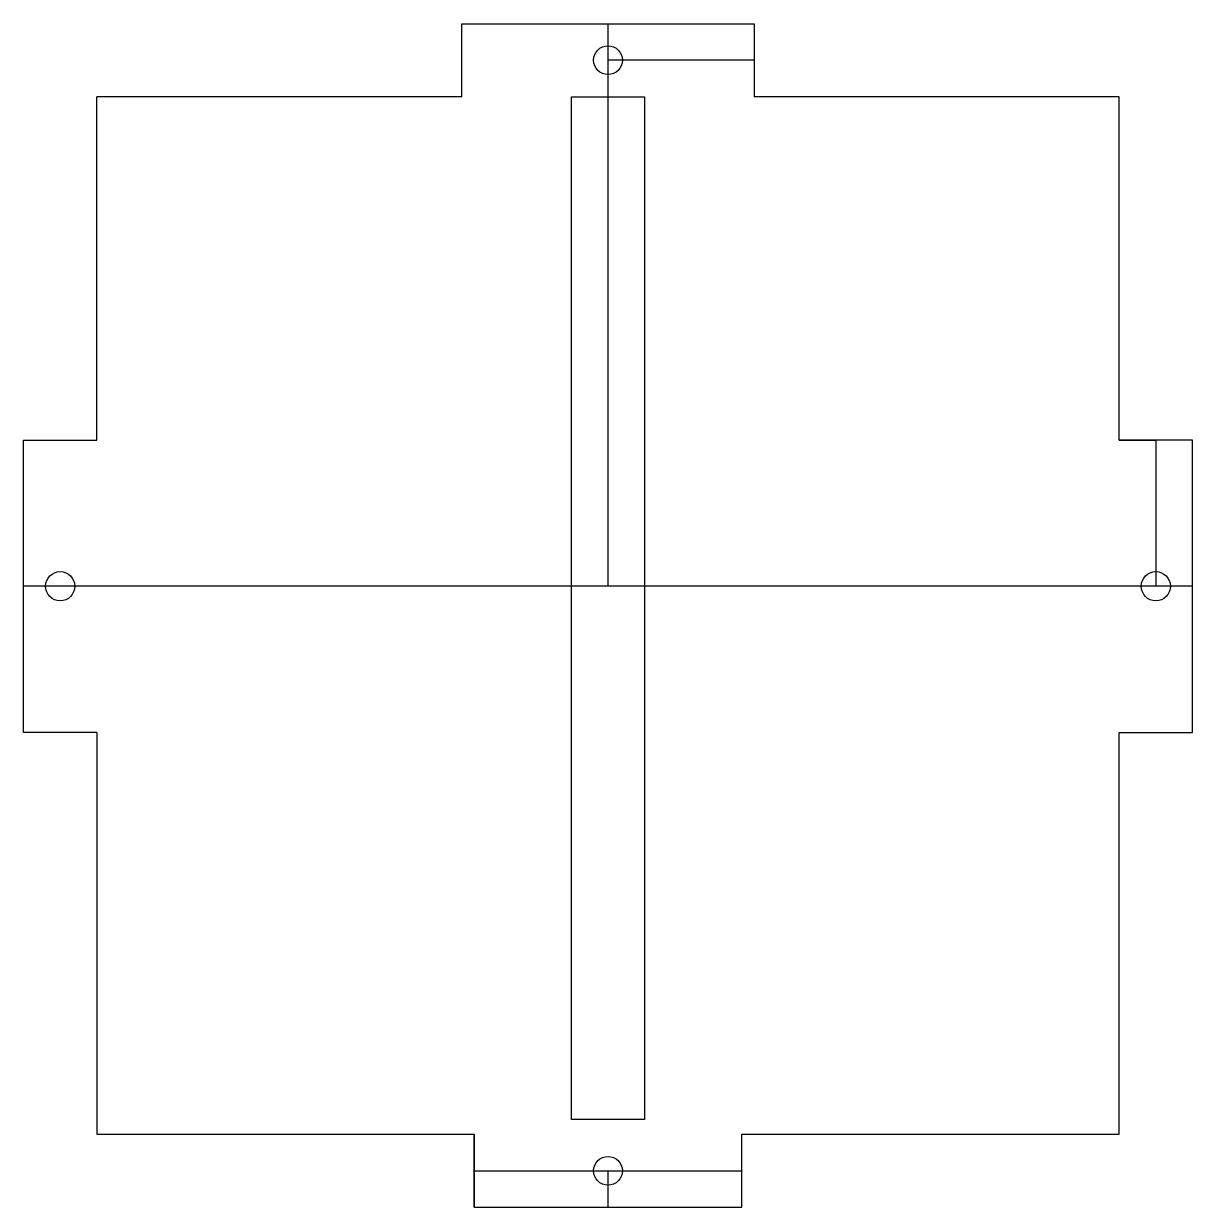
# Model space of a CAD drawing. Header units: inches. Extents: x -2 to 2, y 0 to 4.05.
import ezdxf

# ---------------------------------------------------------------- set-up
doc = ezdxf.new("R2010")
doc.units = ezdxf.units.IN
doc.layers.get('0').update_dxf_attribs({"linetype": 'CONTINUOUS'})

msp = doc.modelspace()

# ---------------------------------------------------------------- linework, layer by layer
for p, q in [((-0.5, 4.05), (0.5, 4.05)), ((0.5, 4.05), (0.5, 3.8)), ((-0.5, 3.8), (-0.5, 4.05)), ((0, 3.8), (0, 4.05)), ((0.5, 3.925), (0, 3.925)), ((-1.75, 2.6989), (-1.75, 3.8)), ((-0.5, 3.8), (-1.75, 3.8)), ((0, 2.125), (0, 3.8)), ((1.75, 3.8), (0.5, 3.8)), ((1.75, 2.625), (1.75, 3.8)), ((-1.75, 2.625), (-1.75, 2.6989)), ((-2, 1.625), (-2, 2.625)), ((-2, 2.625), (-1.75, 2.625)), ((-2, 1.625), (-2, 2.625)), ((2, 2.625), (1.75, 2.625)), ((1.75, 2.625), (1.875, 2.625)), ((1.875, 2.625), (1.875, 2.125)), ((2, 1.625), (2, 2.625)), ((2, 2.125), (-2, 2.125)), ((-1.75, 1.625), (-2, 1.625)), ((-1.75, 1.625), (-1.75, 0.25)), ((1.75, 0.25), (1.75, 1.625)), ((1.75, 1.625), (2, 1.625)), ((-1.75, 0.25), (-0.4578, 0.25)), ((-0.4578, 0), (-0.4578, 0.25)), ((-0.4578, 0.25), (-0.4578, 0)), ((-0.4578, 0.25), (-0.4578, 0.125)), ((0.4578, 0), (0.4578, 0.25)), ((0.4578, 0.25), (1.75, 0.25)), ((-0.4578, 0.125), (0.4578, 0.125)), ((0, 0), (0, 0.125)), ((-0.4578, 0), (0.4578, 0))]:
    msp.add_line(p, q)
msp.add_lwpolyline([(-0.125, 3.8), (0, 3.8), (0.125, 3.8), (0.125, 0.3), (-0.125, 0.3)], close=True)
for centre, radius in [((0, 3.925), 0.0492), ((-1.875, 2.125), 0.05), ((1.875, 2.125), 0.05), ((0, 0.125), 0.0492)]:
    msp.add_circle(centre, radius)

doc.saveas('drawing.dxf')
